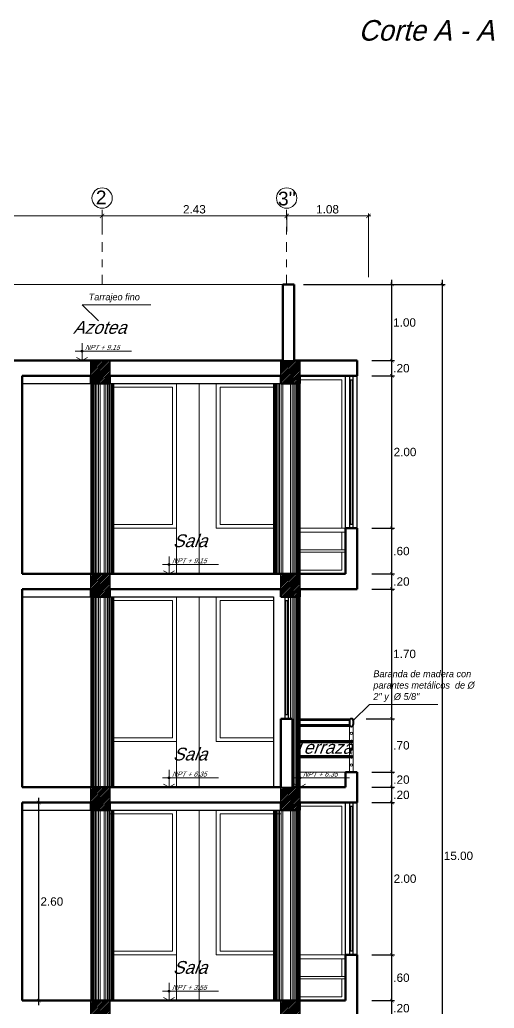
# Model space of a CAD drawing. Header units: millimetres. Extents: x 3779 to 7711, y 1445 to 3132.
# Drawn here: x 3951.19 to 3957.43, y 1457.04 to 1470.01 of the extents above; entities that cross this region are included whole.
import ezdxf

# ---------------------------------------------------------------- set-up
doc = ezdxf.new("R2010")
doc.units = ezdxf.units.MM
doc.header["$PDMODE"] = 3
doc.linetypes.add('DASHDOTX2', pattern=[50.8, 25.4, -12.7, 0, -12.7])
for name, color, linetype, lineweight in [('cotas', 7, 'Continuous', 5), ('EJES', 20, 'DASHDOTX2', 9), ('pluma 0.0', 33, 'Continuous', 0), ('pluma 0.5', 41, 'Continuous', 5), ('pluma 1', 1, 'Continuous', 9), ('pluma 1.5', 14, 'Continuous', 15), ('pluma 2.5', 30, 'Continuous', 25), ('pluma 3', 251, 'Continuous', 30), ('pluma 4', 34, 'Continuous', 40), ('pluma 8', 98, 'Continuous', 80), ('TEXTO', 7, 'Continuous', 9), ('TEXTURAS', 35, 'Continuous', 5)]:
    doc.layers.add(name, color=color, linetype=linetype, lineweight=lineweight)
doc.styles.add('nombreambiente', font='stylu.ttf', dxfattribs={"oblique": 20})
doc.styles.get("Standard").update_dxf_attribs({"font": 'arial.ttf'})
doc.styles.add('TIMES', font='arial.ttf', dxfattribs={"height": 0.11})
doc.dimstyles.new('INTERIOR', dxfattribs={"dimtxt": 0.11, "dimasz": 0.0465, "dimexe": 0.0345, "dimexo": 0.195, "dimgap": 0.0295, "dimtad": 2, "dimtih": 1, "dimtoh": 1, "dimzin": 4, "dimdsep": 46, "dimtxsty": 'Standard', "dimblk": 'ARCHTICK', "dimcen": 0, "dimdle": 0.06, "dimclrd": 256, "dimclre": 256, "dimclrt": 256, "dimadec": 0, "dimazin": 0, "dimtfac": 1, "dimtmove": 0, "dimatfit": 3, "dimldrblk": 'ARCHTICK', "dimfxl": 0.0345, "dimtolj": 1, "dimtzin": 0, "dimlwe": 25, "dimarcsym": 0})
doc.dimstyles.new('julio', dxfattribs={"dimtxt": 0.11, "dimasz": 0.057, "dimexe": 0.03, "dimexo": 0.097, "dimgap": 0.0295, "dimtad": 1, "dimzin": 4, "dimdsep": 46, "dimtxsty": 'TIMES', "dimblk": 'ARCHTICK', "dimcen": 0, "dimdle": 0.03, "dimclrd": 256, "dimclre": 256, "dimclrt": 256, "dimadec": 0, "dimazin": 0, "dimtfac": 1, "dimtix": 1, "dimtmove": 2, "dimatfit": 2, "dimldrblk": 'ARCHTICK', "dimfxl": 1, "dimtolj": 1, "dimtzin": 0, "dimlwd": 5, "dimlwe": 5, "dimarcsym": 0})

# ---------------------------------------------------------------- blocks, each defined once
blk = doc.blocks.new('ttryt')
at = {"layer": 'pluma 1'}
for p, q in [((1118.64, 393.514), (1118.64, 393.283)), ((1119.289, 393.407), (1118.552, 393.407)), ((1118.64, 393.283), (1118.568, 393.324)), ((1118.64, 393.283), (1118.712, 393.324))]:
    blk.add_line(p, q, dxfattribs=at)
at = {"layer": 'pluma 1', "linetype": 'Continuous'}
blk.add_circle((1118.64, 393.407), 0.015, dxfattribs=at)
blk = doc.blocks.new('_ArchTick')
at = {"color": 0, "linetype": 'ByBlock', "lineweight": 40, "const_width": 0.15}
blk.add_lwpolyline([(-0.5, -0.5), (0.5, 0.5)], dxfattribs=at)
blk = doc.blocks.new('*D648')
at = {"layer": 'cotas', "lineweight": 5, "transparency": 16777216}
for p, q in [((3954.702, 1467.236), (3954.702, 1467.469)), ((3955.777, 1466.636), (3955.777, 1467.469)), ((3955.807, 1467.439), (3954.672, 1467.439))]:
    blk.add_line(p, q, dxfattribs=at)
at = {"layer": 'Defpoints', "color": 0, "transparency": 16777216}
for p in [(3954.702, 1467.439), (3954.702, 1467.139), (3955.777, 1466.539)]:
    blk.add_point(p, dxfattribs=at)
at = {"layer": 'cotas', "lineweight": 5, "transparency": 16777216, "xscale": 0.057, "yscale": 0.057, "zscale": 0.057, "rotation": 180}
blk.add_blockref('_ArchTick', (3954.702, 1467.439), dxfattribs=at)
at = {"layer": 'cotas', "lineweight": 5, "transparency": 16777216, "xscale": 0.057, "yscale": 0.057, "zscale": 0.057}
blk.add_blockref('_ArchTick', (3955.777, 1467.439), dxfattribs=at)
at = {"layer": 'cotas', "transparency": 16777216, "insert": (3955.239, 1467.525), "char_height": 0.11, "attachment_point": 5, "style": 'TIMES'}
blk.add_mtext('\\A1;1.08', dxfattribs=at)
blk = doc.blocks.new('*D649')
at = {"layer": 'cotas', "lineweight": 5, "transparency": 16777216}
for p, q in [((3952.277, 1467.236), (3952.277, 1467.469)), ((3954.702, 1467.236), (3954.702, 1467.469)), ((3954.732, 1467.439), (3952.247, 1467.439))]:
    blk.add_line(p, q, dxfattribs=at)
at = {"layer": 'Defpoints', "color": 0, "transparency": 16777216}
for p in [(3952.277, 1467.439), (3952.277, 1467.139), (3954.702, 1467.139)]:
    blk.add_point(p, dxfattribs=at)
at = {"layer": 'cotas', "lineweight": 5, "transparency": 16777216, "xscale": 0.057, "yscale": 0.057, "zscale": 0.057, "rotation": 180}
blk.add_blockref('_ArchTick', (3952.277, 1467.439), dxfattribs=at)
at = {"layer": 'cotas', "lineweight": 5, "transparency": 16777216, "xscale": 0.057, "yscale": 0.057, "zscale": 0.057}
blk.add_blockref('_ArchTick', (3954.702, 1467.439), dxfattribs=at)
at = {"layer": 'cotas', "transparency": 16777216, "insert": (3953.489, 1467.525), "char_height": 0.11, "attachment_point": 5, "style": 'TIMES'}
blk.add_mtext('\\A1;2.43', dxfattribs=at)
blk = doc.blocks.new('*D650')
at = {"layer": 'cotas', "lineweight": 5, "transparency": 16777216}
for p, q in [((3948.777, 1467.236), (3948.777, 1467.469)), ((3952.277, 1467.236), (3952.277, 1467.469)), ((3952.307, 1467.439), (3948.747, 1467.439))]:
    blk.add_line(p, q, dxfattribs=at)
at = {"layer": 'Defpoints', "color": 0, "transparency": 16777216}
for p in [(3948.777, 1467.439), (3948.777, 1467.139), (3952.277, 1467.139)]:
    blk.add_point(p, dxfattribs=at)
at = {"layer": 'cotas', "lineweight": 5, "transparency": 16777216, "xscale": 0.057, "yscale": 0.057, "zscale": 0.057, "rotation": 180}
blk.add_blockref('_ArchTick', (3948.777, 1467.439), dxfattribs=at)
at = {"layer": 'cotas', "lineweight": 5, "transparency": 16777216, "xscale": 0.057, "yscale": 0.057, "zscale": 0.057}
blk.add_blockref('_ArchTick', (3952.277, 1467.439), dxfattribs=at)
at = {"layer": 'cotas', "transparency": 16777216, "insert": (3950.527, 1467.525), "char_height": 0.11, "attachment_point": 5, "style": 'TIMES'}
blk.add_mtext('\\A1;3.50', dxfattribs=at)
blk = doc.blocks.new('*D744')
at = {"layer": 'cotas', "lineweight": 25, "transparency": 16777216}
for p, q in [((3955.822, 1457.139), (3956.119, 1457.139)), ((3955.822, 1456.939), (3956.119, 1456.939))]:
    blk.add_line(p, q, dxfattribs=at)
at = {"layer": 'cotas', "lineweight": -2, "transparency": 16777216}
blk.add_line((3956.084, 1456.879), (3956.084, 1457.199), dxfattribs=at)
at = {"layer": 'Defpoints', "color": 0, "transparency": 16777216}
for p in [(3955.627, 1457.139), (3956.084, 1457.139), (3955.627, 1456.939)]:
    blk.add_point(p, dxfattribs=at)
at = {"layer": 'cotas', "lineweight": -2, "transparency": 16777216, "xscale": 0.04649999999999999, "yscale": 0.04649999999999999, "zscale": 0.04649999999999999}
for p, rotation in [((3956.084, 1457.139), 90), ((3956.084, 1456.939), 270)]:
    blk.add_blockref('_ArchTick', p, dxfattribs=dict(at, rotation=rotation))
at = {"layer": 'cotas', "transparency": 16777216, "insert": (3956.21, 1457.039), "char_height": 0.11, "attachment_point": 5}
blk.add_mtext('\\A1;.20', dxfattribs=at)
blk = doc.blocks.new('*D745')
at = {"layer": 'cotas', "lineweight": 25, "transparency": 16777216}
for p, q in [((3955.822, 1457.739), (3956.119, 1457.739)), ((3955.822, 1457.139), (3956.119, 1457.139))]:
    blk.add_line(p, q, dxfattribs=at)
at = {"layer": 'cotas', "lineweight": -2, "transparency": 16777216}
blk.add_line((3956.084, 1457.079), (3956.084, 1457.799), dxfattribs=at)
at = {"layer": 'Defpoints', "color": 0, "transparency": 16777216}
for p in [(3955.627, 1457.739), (3956.084, 1457.739), (3955.627, 1457.139)]:
    blk.add_point(p, dxfattribs=at)
at = {"layer": 'cotas', "lineweight": -2, "transparency": 16777216, "xscale": 0.04649999999999999, "yscale": 0.04649999999999999, "zscale": 0.04649999999999999}
for p, rotation in [((3956.084, 1457.739), 90), ((3956.084, 1457.139), 270)]:
    blk.add_blockref('_ArchTick', p, dxfattribs=dict(at, rotation=rotation))
at = {"layer": 'cotas', "transparency": 16777216, "insert": (3956.21, 1457.439), "char_height": 0.11, "attachment_point": 5}
blk.add_mtext('\\A1;.60', dxfattribs=at)
blk = doc.blocks.new('*D746')
at = {"layer": 'cotas', "lineweight": 25, "transparency": 16777216}
for p, q in [((3955.822, 1459.739), (3956.119, 1459.739)), ((3955.822, 1457.739), (3956.119, 1457.739))]:
    blk.add_line(p, q, dxfattribs=at)
at = {"layer": 'cotas', "lineweight": -2, "transparency": 16777216}
blk.add_line((3956.084, 1457.679), (3956.084, 1459.799), dxfattribs=at)
at = {"layer": 'Defpoints', "color": 0, "transparency": 16777216}
for p in [(3955.627, 1459.739), (3956.084, 1459.739), (3955.627, 1457.739)]:
    blk.add_point(p, dxfattribs=at)
at = {"layer": 'cotas', "lineweight": -2, "transparency": 16777216, "xscale": 0.04649999999999999, "yscale": 0.04649999999999999, "zscale": 0.04649999999999999}
for p, rotation in [((3956.084, 1459.739), 90), ((3956.084, 1457.739), 270)]:
    blk.add_blockref('_ArchTick', p, dxfattribs=dict(at, rotation=rotation))
at = {"layer": 'cotas', "transparency": 16777216, "insert": (3956.257, 1458.739), "char_height": 0.11, "attachment_point": 5}
blk.add_mtext('\\A1;2.00', dxfattribs=at)
blk = doc.blocks.new('*D747')
at = {"layer": 'cotas', "lineweight": -2, "transparency": 16777216}
blk.add_line((3956.084, 1459.679), (3956.084, 1459.999), dxfattribs=at)
at = {"layer": 'cotas', "lineweight": 25, "transparency": 16777216}
for p, q in [((3955.822, 1459.939), (3956.119, 1459.939)), ((3955.822, 1459.739), (3956.119, 1459.739))]:
    blk.add_line(p, q, dxfattribs=at)
at = {"layer": 'Defpoints', "color": 0, "transparency": 16777216}
for p in [(3955.627, 1459.939), (3956.084, 1459.939), (3955.627, 1459.739)]:
    blk.add_point(p, dxfattribs=at)
at = {"layer": 'cotas', "lineweight": -2, "transparency": 16777216, "xscale": 0.04649999999999999, "yscale": 0.04649999999999999, "zscale": 0.04649999999999999}
for p, rotation in [((3956.084, 1459.939), 90), ((3956.084, 1459.739), 270)]:
    blk.add_blockref('_ArchTick', p, dxfattribs=dict(at, rotation=rotation))
at = {"layer": 'cotas', "transparency": 16777216, "insert": (3956.21, 1459.839), "char_height": 0.11, "attachment_point": 5}
blk.add_mtext('\\A1;.20', dxfattribs=at)
blk = doc.blocks.new('*D748')
at = {"layer": 'cotas', "lineweight": 25, "transparency": 16777216}
for p, q in [((3955.822, 1460.139), (3956.119, 1460.139)), ((3955.822, 1459.939), (3956.119, 1459.939))]:
    blk.add_line(p, q, dxfattribs=at)
at = {"layer": 'cotas', "lineweight": -2, "transparency": 16777216}
blk.add_line((3956.084, 1459.879), (3956.084, 1460.199), dxfattribs=at)
at = {"layer": 'Defpoints', "color": 0, "transparency": 16777216}
for p in [(3955.627, 1460.139), (3956.084, 1460.139), (3955.627, 1459.939)]:
    blk.add_point(p, dxfattribs=at)
at = {"layer": 'cotas', "lineweight": -2, "transparency": 16777216, "xscale": 0.04649999999999999, "yscale": 0.04649999999999999, "zscale": 0.04649999999999999}
for p, rotation in [((3956.084, 1460.139), 90), ((3956.084, 1459.939), 270)]:
    blk.add_blockref('_ArchTick', p, dxfattribs=dict(at, rotation=rotation))
at = {"layer": 'cotas', "transparency": 16777216, "insert": (3956.21, 1460.039), "char_height": 0.11, "attachment_point": 5}
blk.add_mtext('\\A1;.20', dxfattribs=at)
blk = doc.blocks.new('*D749')
at = {"layer": 'cotas', "lineweight": -2, "transparency": 16777216}
blk.add_line((3956.084, 1460.079), (3956.084, 1460.899), dxfattribs=at)
at = {"layer": 'cotas', "lineweight": 25, "transparency": 16777216}
for p, q in [((3955.747, 1460.839), (3956.119, 1460.839)), ((3955.822, 1460.139), (3956.119, 1460.139))]:
    blk.add_line(p, q, dxfattribs=at)
at = {"layer": 'Defpoints', "color": 0, "transparency": 16777216}
for p in [(3955.552, 1460.839), (3956.084, 1460.839), (3955.627, 1460.139)]:
    blk.add_point(p, dxfattribs=at)
at = {"layer": 'cotas', "lineweight": -2, "transparency": 16777216, "xscale": 0.04649999999999999, "yscale": 0.04649999999999999, "zscale": 0.04649999999999999}
for p, rotation in [((3956.084, 1460.839), 90), ((3956.084, 1460.139), 270)]:
    blk.add_blockref('_ArchTick', p, dxfattribs=dict(at, rotation=rotation))
at = {"layer": 'cotas', "transparency": 16777216, "insert": (3956.21, 1460.489), "char_height": 0.11, "attachment_point": 5}
blk.add_mtext('\\A1;.70', dxfattribs=at)
blk = doc.blocks.new('*D750')
at = {"layer": 'cotas', "lineweight": 25, "transparency": 16777216}
for p, q in [((3955.822, 1462.539), (3956.119, 1462.539)), ((3955.747, 1460.839), (3956.119, 1460.839))]:
    blk.add_line(p, q, dxfattribs=at)
at = {"layer": 'cotas', "lineweight": -2, "transparency": 16777216}
blk.add_line((3956.084, 1460.779), (3956.084, 1462.599), dxfattribs=at)
at = {"layer": 'Defpoints', "color": 0, "transparency": 16777216}
for p in [(3955.627, 1462.539), (3956.084, 1462.539), (3955.552, 1460.839)]:
    blk.add_point(p, dxfattribs=at)
at = {"layer": 'cotas', "lineweight": -2, "transparency": 16777216, "xscale": 0.04649999999999999, "yscale": 0.04649999999999999, "zscale": 0.04649999999999999}
for p, rotation in [((3956.084, 1462.539), 90), ((3956.084, 1460.839), 270)]:
    blk.add_blockref('_ArchTick', p, dxfattribs=dict(at, rotation=rotation))
at = {"layer": 'cotas', "transparency": 16777216, "insert": (3956.251, 1461.689), "char_height": 0.11, "attachment_point": 5}
blk.add_mtext('\\A1;1.70', dxfattribs=at)
blk = doc.blocks.new('*D751')
at = {"layer": 'cotas', "lineweight": -2, "transparency": 16777216}
blk.add_line((3956.084, 1462.479), (3956.084, 1462.799), dxfattribs=at)
at = {"layer": 'cotas', "lineweight": 25, "transparency": 16777216}
for p, q in [((3955.822, 1462.739), (3956.119, 1462.739)), ((3955.822, 1462.539), (3956.119, 1462.539))]:
    blk.add_line(p, q, dxfattribs=at)
at = {"layer": 'Defpoints', "color": 0, "transparency": 16777216}
for p in [(3955.627, 1462.739), (3956.084, 1462.739), (3955.627, 1462.539)]:
    blk.add_point(p, dxfattribs=at)
at = {"layer": 'cotas', "lineweight": -2, "transparency": 16777216, "xscale": 0.04649999999999999, "yscale": 0.04649999999999999, "zscale": 0.04649999999999999}
for p, rotation in [((3956.084, 1462.739), 90), ((3956.084, 1462.539), 270)]:
    blk.add_blockref('_ArchTick', p, dxfattribs=dict(at, rotation=rotation))
at = {"layer": 'cotas', "transparency": 16777216, "insert": (3956.21, 1462.639), "char_height": 0.11, "attachment_point": 5}
blk.add_mtext('\\A1;.20', dxfattribs=at)
blk = doc.blocks.new('*D752')
at = {"layer": 'cotas', "lineweight": 25, "transparency": 16777216}
for p, q in [((3955.822, 1463.339), (3956.119, 1463.339)), ((3955.822, 1462.739), (3956.119, 1462.739))]:
    blk.add_line(p, q, dxfattribs=at)
at = {"layer": 'cotas', "lineweight": -2, "transparency": 16777216}
blk.add_line((3956.084, 1462.679), (3956.084, 1463.399), dxfattribs=at)
at = {"layer": 'Defpoints', "color": 0, "transparency": 16777216}
for p in [(3955.627, 1463.339), (3956.084, 1463.339), (3955.627, 1462.739)]:
    blk.add_point(p, dxfattribs=at)
at = {"layer": 'cotas', "lineweight": -2, "transparency": 16777216, "xscale": 0.04649999999999999, "yscale": 0.04649999999999999, "zscale": 0.04649999999999999}
for p, rotation in [((3956.084, 1463.339), 90), ((3956.084, 1462.739), 270)]:
    blk.add_blockref('_ArchTick', p, dxfattribs=dict(at, rotation=rotation))
at = {"layer": 'cotas', "transparency": 16777216, "insert": (3956.21, 1463.039), "char_height": 0.11, "attachment_point": 5}
blk.add_mtext('\\A1;.60', dxfattribs=at)
blk = doc.blocks.new('*D753')
at = {"layer": 'cotas', "lineweight": -2, "transparency": 16777216}
blk.add_line((3956.084, 1463.279), (3956.084, 1465.399), dxfattribs=at)
at = {"layer": 'cotas', "lineweight": 25, "transparency": 16777216}
for p, q in [((3955.822, 1465.339), (3956.119, 1465.339)), ((3955.822, 1463.339), (3956.119, 1463.339))]:
    blk.add_line(p, q, dxfattribs=at)
at = {"layer": 'Defpoints', "color": 0, "transparency": 16777216}
for p in [(3955.627, 1465.339), (3956.084, 1465.339), (3955.627, 1463.339)]:
    blk.add_point(p, dxfattribs=at)
at = {"layer": 'cotas', "lineweight": -2, "transparency": 16777216, "xscale": 0.04649999999999999, "yscale": 0.04649999999999999, "zscale": 0.04649999999999999}
for p, rotation in [((3956.084, 1465.339), 90), ((3956.084, 1463.339), 270)]:
    blk.add_blockref('_ArchTick', p, dxfattribs=dict(at, rotation=rotation))
at = {"layer": 'cotas', "transparency": 16777216, "insert": (3956.257, 1464.339), "char_height": 0.11, "attachment_point": 5}
blk.add_mtext('\\A1;2.00', dxfattribs=at)
blk = doc.blocks.new('*D754')
at = {"layer": 'cotas', "lineweight": 25, "transparency": 16777216}
for p, q in [((3955.822, 1465.539), (3956.119, 1465.539)), ((3955.822, 1465.339), (3956.119, 1465.339))]:
    blk.add_line(p, q, dxfattribs=at)
at = {"layer": 'cotas', "lineweight": -2, "transparency": 16777216}
blk.add_line((3956.084, 1465.279), (3956.084, 1465.599), dxfattribs=at)
at = {"layer": 'Defpoints', "color": 0, "transparency": 16777216}
for p in [(3955.627, 1465.539), (3956.084, 1465.539), (3955.627, 1465.339)]:
    blk.add_point(p, dxfattribs=at)
at = {"layer": 'cotas', "lineweight": -2, "transparency": 16777216, "xscale": 0.04649999999999999, "yscale": 0.04649999999999999, "zscale": 0.04649999999999999}
for p, rotation in [((3956.084, 1465.539), 90), ((3956.084, 1465.339), 270)]:
    blk.add_blockref('_ArchTick', p, dxfattribs=dict(at, rotation=rotation))
at = {"layer": 'cotas', "transparency": 16777216, "insert": (3956.21, 1465.439), "char_height": 0.11, "attachment_point": 5}
blk.add_mtext('\\A1;.20', dxfattribs=at)
blk = doc.blocks.new('*D755')
at = {"layer": 'cotas', "lineweight": -2, "transparency": 16777216}
blk.add_line((3956.084, 1465.479), (3956.084, 1466.599), dxfattribs=at)
at = {"layer": 'cotas', "lineweight": 25, "transparency": 16777216}
for p, q in [((3954.997, 1466.539), (3956.119, 1466.539)), ((3955.822, 1465.539), (3956.119, 1465.539))]:
    blk.add_line(p, q, dxfattribs=at)
at = {"layer": 'Defpoints', "color": 0, "transparency": 16777216}
for p in [(3954.802, 1466.539), (3956.084, 1466.539), (3955.627, 1465.539)]:
    blk.add_point(p, dxfattribs=at)
at = {"layer": 'cotas', "lineweight": -2, "transparency": 16777216, "xscale": 0.04649999999999999, "yscale": 0.04649999999999999, "zscale": 0.04649999999999999}
for p, rotation in [((3956.084, 1466.539), 90), ((3956.084, 1465.539), 270)]:
    blk.add_blockref('_ArchTick', p, dxfattribs=dict(at, rotation=rotation))
at = {"layer": 'cotas', "transparency": 16777216, "insert": (3956.251, 1466.039), "char_height": 0.11, "attachment_point": 5}
blk.add_mtext('\\A1;1.00', dxfattribs=at)
blk = doc.blocks.new('*D756')
at = {"layer": 'cotas', "lineweight": 25, "transparency": 16777216}
for p, q in [((3951.422, 1459.739), (3951.477, 1459.739)), ((3951.422, 1457.139), (3951.477, 1457.139))]:
    blk.add_line(p, q, dxfattribs=at)
at = {"layer": 'cotas', "lineweight": -2, "transparency": 16777216}
blk.add_line((3951.443, 1457.079), (3951.443, 1459.799), dxfattribs=at)
at = {"layer": 'Defpoints', "color": 0, "transparency": 16777216}
for p in [(3951.227, 1459.739), (3951.443, 1459.739), (3951.227, 1457.139)]:
    blk.add_point(p, dxfattribs=at)
at = {"layer": 'cotas', "lineweight": -2, "transparency": 16777216, "xscale": 0.04649999999999999, "yscale": 0.04649999999999999, "zscale": 0.04649999999999999}
for p, rotation in [((3951.443, 1459.739), 90), ((3951.443, 1457.139), 270)]:
    blk.add_blockref('_ArchTick', p, dxfattribs=dict(at, rotation=rotation))
at = {"layer": 'cotas', "transparency": 16777216, "insert": (3951.616, 1458.439), "char_height": 0.11, "attachment_point": 5}
blk.add_mtext('\\A1;2.60', dxfattribs=at)
blk = doc.blocks.new('*D757')
at = {"layer": 'cotas', "lineweight": -2, "transparency": 16777216}
blk.add_line((3956.749, 1451.479), (3956.749, 1466.599), dxfattribs=at)
at = {"layer": 'cotas', "lineweight": 25, "transparency": 16777216}
for p, q in [((3954.922, 1466.539), (3956.784, 1466.539)), ((3954.922, 1451.539), (3956.784, 1451.539))]:
    blk.add_line(p, q, dxfattribs=at)
at = {"layer": 'Defpoints', "color": 0, "transparency": 16777216}
for p in [(3954.727, 1466.539), (3956.749, 1466.539), (3954.727, 1451.539)]:
    blk.add_point(p, dxfattribs=at)
at = {"layer": 'cotas', "lineweight": -2, "transparency": 16777216, "xscale": 0.04649999999999999, "yscale": 0.04649999999999999, "zscale": 0.04649999999999999}
for p, rotation in [((3956.749, 1466.539), 90), ((3956.749, 1451.539), 270)]:
    blk.add_blockref('_ArchTick', p, dxfattribs=dict(at, rotation=rotation))
at = {"layer": 'cotas', "transparency": 16777216, "insert": (3956.959, 1459.039), "char_height": 0.11, "attachment_point": 5}
blk.add_mtext('\\A1;15.00', dxfattribs=at)

msp = doc.modelspace()

# ---------------------------------------------------------------- hatches: boundary and pattern name
at = {"layer": 'TEXTURAS'}
h = msp.add_hatch(dxfattribs=at)
h.set_pattern_fill('LINE', color=256, scale=0.005, angle=45)
h.set_pattern_definition([(45, (-205.515792, 117.239406), (-0.01122532015, 0.01122532015), [])])
h.paths.add_polyline_path([(3952.3767, 1465.5391), (3952.2767, 1465.5391), (3952.1267, 1465.5391), (3952.1267, 1465.2391), (3952.3767, 1465.2391), (3952.3767, 1465.3391)])
h = msp.add_hatch(dxfattribs=at)
h.set_pattern_fill('LINE', color=256, scale=0.005, angle=45)
h.set_pattern_definition([(45, (-203.015792, 117.239406), (-0.01122532015, 0.01122532015), [])])
h.paths.add_polyline_path([(3954.8767, 1465.5391), (3954.7767, 1465.5391), (3954.6267, 1465.5391), (3954.6267, 1465.2391), (3954.8767, 1465.2391), (3954.8767, 1465.3391)])
h = msp.add_hatch(dxfattribs=at)
h.set_pattern_fill('LINE', color=256, scale=0.005, angle=45)
h.set_pattern_definition([(45, (-205.515792, 114.439406), (-0.01122532015, 0.01122532015), [])])
h.paths.add_polyline_path([(3952.3767, 1462.7391), (3952.2767, 1462.7391), (3952.1267, 1462.7391), (3952.1267, 1462.4391), (3952.3767, 1462.4391), (3952.3767, 1462.5391)])
h = msp.add_hatch(dxfattribs=at)
h.set_pattern_fill('LINE', color=256, scale=0.005, angle=45)
h.set_pattern_definition([(45, (-203.015792, 114.439406), (-0.01122532015, 0.01122532015), [])])
h.paths.add_polyline_path([(3954.8767, 1462.7391), (3954.7767, 1462.7391), (3954.6267, 1462.7391), (3954.6267, 1462.4391), (3954.8767, 1462.4391), (3954.8767, 1462.5391)])
h = msp.add_hatch(dxfattribs=at)
h.set_pattern_fill('LINE', color=256, scale=0.005, angle=45)
h.set_pattern_definition([(45, (-205.515792, 111.639406), (-0.01122532015, 0.01122532015), [])])
h.paths.add_polyline_path([(3952.3767, 1459.9391), (3952.2767, 1459.9391), (3952.1267, 1459.9391), (3952.1267, 1459.6391), (3952.3767, 1459.6391), (3952.3767, 1459.7391)])
h = msp.add_hatch(dxfattribs=at)
h.set_pattern_fill('LINE', color=256, scale=0.005, angle=45)
h.set_pattern_definition([(45, (-203.015792, 111.639406), (-0.01122532015, 0.01122532015), [])])
h.paths.add_polyline_path([(3954.8767, 1459.9391), (3954.7767, 1459.9391), (3954.6267, 1459.9391), (3954.6267, 1459.6391), (3954.8767, 1459.6391), (3954.8767, 1459.7391)])
h = msp.add_hatch(dxfattribs=at)
h.set_pattern_fill('LINE', color=256, scale=0.005, angle=45)
h.set_pattern_definition([(45, (-205.515792, 108.839406), (-0.01122532015, 0.01122532015), [])])
h.paths.add_polyline_path([(3952.3767, 1457.1391), (3952.2767, 1457.1391), (3952.1267, 1457.1391), (3952.1267, 1456.8391), (3952.3767, 1456.8391), (3952.3767, 1456.9391)])
h = msp.add_hatch(dxfattribs=at)
h.set_pattern_fill('LINE', color=256, scale=0.005, angle=45)
h.set_pattern_definition([(45, (-203.015792, 108.839406), (-0.01122532015, 0.01122532015), [])])
h.paths.add_polyline_path([(3954.8767, 1457.1391), (3954.7767, 1457.1391), (3954.6267, 1457.1391), (3954.6267, 1456.8391), (3954.8767, 1456.8391), (3954.8767, 1456.9391)])

# ---------------------------------------------------------------- linework, layer by layer
at = {"layer": 'EJES', "ltscale": 0.005}
for p, q in [((3952.2767, 1466.5391), (3952.2767, 1467.5391)), ((3954.7017, 1466.5391), (3954.7017, 1467.5391))]:
    msp.add_line(p, q, dxfattribs=at)
at = {"layer": 'pluma 0.0'}
for p, q in [((3950.1767, 1466.5391), (3954.6517, 1466.5391)), ((3952.38, 1465.3391), (3952.38, 1462.7391)), ((3955.5267, 1465.2891), (3955.5267, 1463.3891)), ((3955.5767, 1463.3891), (3955.5767, 1465.2891)), ((3952.1364, 1465.2391), (3952.1364, 1462.7391)), ((3952.1476, 1465.2391), (3952.1476, 1462.7391)), ((3952.1595, 1465.2391), (3952.1595, 1462.7391)), ((3952.1735, 1465.2391), (3952.1735, 1462.7391)), ((3952.1894, 1465.2391), (3952.1894, 1462.7391)), ((3952.2067, 1465.2391), (3952.2067, 1462.7391)), ((3952.2276, 1465.2391), (3952.2276, 1462.7391)), ((3952.2517, 1465.2391), (3952.2517, 1462.7391)), ((3952.3017, 1465.2391), (3952.3017, 1462.7391)), ((3952.3258, 1465.2391), (3952.3258, 1462.7391)), ((3952.3467, 1465.2391), (3952.3467, 1462.7391)), ((3952.3641, 1465.2391), (3952.3641, 1462.7391)), ((3952.3939, 1465.2391), (3952.3939, 1462.7391)), ((3952.4058, 1465.2391), (3952.4058, 1462.7391)), ((3952.4171, 1465.2391), (3952.4171, 1462.7391)), ((3952.4267, 1465.1891), (3953.2025, 1465.1891)), ((3953.2025, 1465.1891), (3953.2025, 1463.3891)), ((3953.2525, 1465.2391), (3953.2525, 1462.7391)), ((3953.5525, 1465.2391), (3953.5525, 1462.7391)), ((3953.776, 1465.2391), (3953.776, 1463.3391)), ((3953.826, 1465.1891), (3953.826, 1463.3891)), ((3953.826, 1465.1891), (3954.5267, 1465.1891)), ((3954.5364, 1465.2391), (3954.5364, 1462.7391)), ((3954.5476, 1465.2391), (3954.5476, 1462.7391)), ((3954.5595, 1465.2391), (3954.5595, 1462.7391)), ((3954.5735, 1465.2391), (3954.5735, 1462.7391)), ((3954.5894, 1465.2391), (3954.5894, 1462.7391)), ((3954.6067, 1465.2391), (3954.6067, 1462.7391)), ((3954.6276, 1465.2391), (3954.6276, 1462.7391)), ((3954.6517, 1465.2391), (3954.6517, 1462.7391)), ((3954.6517, 1465.2391), (3954.6517, 1462.7391)), ((3954.7517, 1465.2391), (3954.7517, 1462.7391)), ((3954.7758, 1465.2391), (3954.7758, 1462.7391)), ((3954.7967, 1465.2391), (3954.7967, 1462.7391)), ((3954.8141, 1465.2391), (3954.8141, 1462.7391)), ((3954.83, 1465.2391), (3954.83, 1462.7391)), ((3954.8439, 1465.2391), (3954.8439, 1462.7391)), ((3954.8558, 1465.2391), (3954.8558, 1462.7391)), ((3954.8671, 1465.2391), (3954.8671, 1462.7391)), ((3953.2025, 1463.3891), (3952.4267, 1463.3891)), ((3953.2525, 1463.3391), (3952.4267, 1463.3391)), ((3954.5267, 1463.3391), (3953.776, 1463.3391)), ((3954.5267, 1463.3891), (3953.826, 1463.3891)), ((3952.38, 1462.5391), (3952.38, 1459.9391)), ((3952.1364, 1462.4391), (3952.1364, 1459.9391)), ((3952.1476, 1462.4391), (3952.1476, 1459.9391)), ((3952.1595, 1462.4391), (3952.1595, 1459.9391)), ((3952.1735, 1462.4391), (3952.1735, 1459.9391)), ((3952.1894, 1462.4391), (3952.1894, 1459.9391)), ((3952.2067, 1462.4391), (3952.2067, 1459.9391)), ((3952.2276, 1462.4391), (3952.2276, 1459.9391)), ((3952.2517, 1462.4391), (3952.2517, 1459.9391)), ((3952.3017, 1462.4391), (3952.3017, 1459.9391)), ((3952.3258, 1462.4391), (3952.3258, 1459.9391)), ((3952.3467, 1462.4391), (3952.3467, 1459.9391)), ((3952.3641, 1462.4391), (3952.3641, 1459.9391)), ((3952.3939, 1462.4391), (3952.3939, 1459.9391)), ((3952.4058, 1462.4391), (3952.4058, 1459.9391)), ((3952.4171, 1462.4391), (3952.4171, 1459.9391)), ((3953.2525, 1462.4391), (3953.2525, 1459.9391)), ((3953.5525, 1462.4391), (3953.5525, 1459.9391)), ((3953.776, 1462.4391), (3953.776, 1460.5391)), ((3954.7517, 1462.4391), (3954.7517, 1460.8391)), ((3954.7758, 1462.4391), (3954.7758, 1460.8391)), ((3954.7967, 1462.4391), (3954.7967, 1459.9391)), ((3954.8141, 1462.4391), (3954.8141, 1459.9391)), ((3954.83, 1462.4391), (3954.83, 1459.9391)), ((3954.8439, 1462.4391), (3954.8439, 1459.9391)), ((3954.8558, 1462.4391), (3954.8558, 1459.9391)), ((3954.8671, 1462.4391), (3954.8671, 1459.9391)), ((3952.4267, 1462.3891), (3953.2025, 1462.3891)), ((3953.2025, 1462.3891), (3953.2025, 1460.5891)), ((3953.826, 1462.3891), (3954.5267, 1462.3891)), ((3953.826, 1462.3891), (3953.826, 1460.5891)), ((3954.6767, 1462.3891), (3954.6767, 1460.8891)), ((3954.7267, 1460.8891), (3954.7267, 1462.3891)), ((3955.5411, 1460.8368), (3954.8767, 1460.8368)), ((3955.5359, 1460.8335), (3954.8767, 1460.8335)), ((3955.5316, 1460.829), (3954.8767, 1460.829)), ((3955.5283, 1460.8229), (3954.8767, 1460.8229)), ((3955.5267, 1460.8141), (3954.8767, 1460.8141)), ((3955.5267, 1460.7641), (3954.8767, 1460.7641)), ((3955.5267, 1460.7554), (3954.8767, 1460.7554)), ((3955.5267, 1460.7493), (3954.8767, 1460.7493)), ((3955.5267, 1460.7448), (3954.8767, 1460.7448)), ((3955.5267, 1460.7415), (3954.8767, 1460.7415)), ((3953.2025, 1460.5891), (3952.4267, 1460.5891)), ((3953.2525, 1460.5391), (3952.4267, 1460.5391)), ((3954.5267, 1460.5391), (3953.776, 1460.5391)), ((3954.5267, 1460.5891), (3953.826, 1460.5891)), ((3955.5267, 1460.5507), (3954.8767, 1460.5507)), ((3955.5267, 1460.5472), (3954.8767, 1460.5472)), ((3955.5267, 1460.5431), (3954.8767, 1460.5431)), ((3955.5267, 1460.5381), (3954.8767, 1460.5381)), ((3955.5267, 1460.5331), (3954.8767, 1460.5331)), ((3955.5267, 1460.5289), (3954.8767, 1460.5289)), ((3955.5267, 1460.5255), (3954.8767, 1460.5255)), ((3955.5267, 1460.3517), (3954.8767, 1460.3517)), ((3955.5267, 1460.3483), (3954.8767, 1460.3483)), ((3955.5267, 1460.3442), (3954.8767, 1460.3442)), ((3955.5267, 1460.3391), (3954.8767, 1460.3391)), ((3955.5267, 1460.3341), (3954.8767, 1460.3341)), ((3955.5267, 1460.33), (3954.8767, 1460.33)), ((3955.5267, 1460.3266), (3954.8767, 1460.3266)), ((3952.38, 1459.7391), (3952.38, 1457.1391)), ((3955.5267, 1459.6891), (3955.5267, 1457.7891)), ((3955.5767, 1457.7891), (3955.5767, 1459.6891)), ((3952.1364, 1459.6391), (3952.1364, 1457.1391)), ((3952.1476, 1459.6391), (3952.1476, 1457.1391)), ((3952.1595, 1459.6391), (3952.1595, 1457.1391)), ((3952.1735, 1459.6391), (3952.1735, 1457.1391)), ((3952.1894, 1459.6391), (3952.1894, 1457.1391)), ((3952.2067, 1459.6391), (3952.2067, 1457.1391)), ((3952.2276, 1459.6391), (3952.2276, 1457.1391)), ((3952.2517, 1459.6391), (3952.2517, 1457.1391)), ((3952.3017, 1459.6391), (3952.3017, 1457.1391)), ((3952.3258, 1459.6391), (3952.3258, 1457.1391)), ((3952.3467, 1459.6391), (3952.3467, 1457.1391)), ((3952.3641, 1459.6391), (3952.3641, 1457.1391)), ((3952.3767, 1459.5891), (3953.2025, 1459.5891)), ((3952.3939, 1459.6391), (3952.3939, 1457.1391)), ((3952.4058, 1459.6391), (3952.4058, 1457.1391)), ((3952.4171, 1459.6391), (3952.4171, 1457.1391)), ((3953.2025, 1459.5891), (3953.2025, 1457.7891)), ((3953.2525, 1459.6391), (3953.2525, 1457.1391)), ((3953.5525, 1459.6391), (3953.5525, 1457.1391)), ((3953.776, 1459.6391), (3953.776, 1457.7391)), ((3953.826, 1459.5891), (3954.6276, 1459.5891)), ((3953.826, 1459.5891), (3953.826, 1457.7891)), ((3954.5364, 1459.6391), (3954.5364, 1457.1391)), ((3954.5476, 1459.6391), (3954.5476, 1457.1391)), ((3954.5595, 1459.6391), (3954.5595, 1457.1391)), ((3954.5735, 1459.6391), (3954.5735, 1457.1391)), ((3954.5894, 1459.6391), (3954.5894, 1457.1391)), ((3954.6067, 1459.6391), (3954.6067, 1457.1391)), ((3954.6276, 1459.6391), (3954.6276, 1457.1391)), ((3954.6517, 1459.6391), (3954.6517, 1457.1391)), ((3954.6517, 1459.6391), (3954.6517, 1457.1391)), ((3954.7517, 1459.6391), (3954.7517, 1457.1391)), ((3954.7758, 1459.6391), (3954.7758, 1457.1391)), ((3954.7967, 1459.6391), (3954.7967, 1457.1391)), ((3954.8141, 1459.6391), (3954.8141, 1457.1391)), ((3954.83, 1459.6391), (3954.83, 1457.1391)), ((3954.8439, 1459.6391), (3954.8439, 1457.1391)), ((3954.8558, 1459.6391), (3954.8558, 1457.1391)), ((3954.8671, 1459.6391), (3954.8671, 1457.1391)), ((3953.2025, 1457.7891), (3952.4267, 1457.7891)), ((3953.2525, 1457.7391), (3952.4267, 1457.7391)), ((3954.5267, 1457.7391), (3953.776, 1457.7391)), ((3954.5267, 1457.7891), (3953.826, 1457.7891))]:
    msp.add_line(p, q, dxfattribs=at)
at = {"layer": 'pluma 0.5'}
for p, q in [((3955.4267, 1465.2891), (3954.8767, 1465.2891)), ((3955.4267, 1465.2891), (3955.4267, 1463.3391)), ((3955.4267, 1463.2891), (3955.4267, 1463.0541)), ((3955.4267, 1463.0241), (3955.4267, 1462.7891)), ((3955.4267, 1462.7891), (3954.8767, 1462.7891)), ((3955.4267, 1459.6891), (3954.8767, 1459.6891)), ((3955.4267, 1459.6891), (3955.4267, 1457.7391)), ((3955.4267, 1457.6891), (3955.4267, 1457.4541)), ((3955.4267, 1457.4241), (3955.4267, 1457.1891)), ((3955.4267, 1457.1891), (3954.8767, 1457.1891))]:
    msp.add_line(p, q, dxfattribs=at)
at = {"layer": 'pluma 1'}
for p, q in [((3955.5417, 1463.3891), (3955.5417, 1465.2891)), ((3955.5617, 1463.3891), (3955.5617, 1465.2891)), ((3955.4767, 1463.3391), (3954.8767, 1463.3391)), ((3955.4767, 1463.2891), (3954.8767, 1463.2891)), ((3955.4767, 1463.0541), (3954.8767, 1463.0541)), ((3955.4767, 1463.0241), (3954.8767, 1463.0241)), ((3954.6917, 1460.8891), (3954.6917, 1462.3891)), ((3954.7117, 1460.8891), (3954.7117, 1462.3891)), ((3955.5517, 1460.8391), (3954.8767, 1460.8391)), ((3955.5267, 1460.7391), (3954.8767, 1460.7391)), ((3955.5267, 1460.7641), (3955.5267, 1460.1391)), ((3955.5767, 1460.7641), (3955.5767, 1460.1391)), ((3955.5267, 1460.5531), (3954.8767, 1460.5531)), ((3955.5267, 1460.5231), (3954.8767, 1460.5231)), ((3955.5267, 1460.3541), (3954.8767, 1460.3541)), ((3955.5267, 1460.3241), (3954.8767, 1460.3241)), ((3955.5417, 1457.7891), (3955.5417, 1459.6891)), ((3955.5617, 1457.7891), (3955.5617, 1459.6891)), ((3955.4767, 1457.7391), (3954.8767, 1457.7391)), ((3955.4767, 1457.6891), (3954.8767, 1457.6891)), ((3955.4767, 1457.4541), (3954.8767, 1457.4541)), ((3955.4767, 1457.4241), (3954.8767, 1457.4241))]:
    msp.add_line(p, q, dxfattribs=at)
for centre, radius in [((3952.2767, 1467.673), 0.1339), ((3954.7017, 1467.673), 0.1339), ((3955.5517, 1460.6461), 0.015), ((3955.5517, 1460.4386), 0.015), ((3955.5517, 1460.2314), 0.015)]:
    msp.add_circle(centre, radius, dxfattribs=at)
at = {"layer": 'pluma 1.5'}
msp.add_line((3955.4767, 1460.1391), (3954.8767, 1460.1391), dxfattribs=at)
at = {"layer": 'pluma 2.5'}
for points in [[(3952.3767, 1465.2391), (3952.1267, 1465.2391), (3952.1267, 1465.5391), (3952.3767, 1465.5391)], [(3954.8767, 1465.2391), (3954.6267, 1465.2391), (3954.6267, 1465.5391), (3954.8767, 1465.5391)], [(3955.5267, 1465.2891), (3955.5767, 1465.2891), (3955.5767, 1465.3391), (3955.5267, 1465.3391)], [(3955.5267, 1463.3391), (3955.5767, 1463.3391), (3955.5767, 1463.3891), (3955.5267, 1463.3891)], [(3952.3767, 1462.4391), (3952.1267, 1462.4391), (3952.1267, 1462.7391), (3952.3767, 1462.7391)], [(3954.8767, 1462.4391), (3954.6267, 1462.4391), (3954.6267, 1462.7391), (3954.8767, 1462.7391)], [(3954.6767, 1462.3891), (3954.7267, 1462.3891), (3954.7267, 1462.4391), (3954.6767, 1462.4391)], [(3954.6767, 1460.8391), (3954.7267, 1460.8391), (3954.7267, 1460.8891), (3954.6767, 1460.8891)], [(3952.3767, 1459.6391), (3952.1267, 1459.6391), (3952.1267, 1459.9391), (3952.3767, 1459.9391)], [(3954.8767, 1459.6391), (3954.6267, 1459.6391), (3954.6267, 1459.9391), (3954.8767, 1459.9391)], [(3955.5267, 1459.6891), (3955.5767, 1459.6891), (3955.5767, 1459.7391), (3955.5267, 1459.7391)], [(3955.5267, 1457.7391), (3955.5767, 1457.7391), (3955.5767, 1457.7891), (3955.5267, 1457.7891)], [(3952.3767, 1456.8391), (3952.1267, 1456.8391), (3952.1267, 1457.1391), (3952.3767, 1457.1391)], [(3954.8767, 1456.8391), (3954.6267, 1456.8391), (3954.6267, 1457.1391), (3954.8767, 1457.1391)]]:
    msp.add_lwpolyline(points, close=True, dxfattribs=at)
at = {"layer": 'pluma 3'}
for p, q in [((3954.8767, 1465.3391), (3954.8767, 1462.7391)), ((3955.4767, 1463.3391), (3955.4767, 1465.3391)), ((3955.6267, 1463.3391), (3955.6267, 1465.3391)), ((3951.2267, 1465.2391), (3952.1267, 1465.2391)), ((3952.1267, 1465.2391), (3952.1267, 1462.7391)), ((3952.3767, 1465.2391), (3954.6276, 1465.2391)), ((3952.4267, 1465.2391), (3952.4267, 1462.7391)), ((3954.5267, 1465.2391), (3954.5267, 1462.7391)), ((3954.8767, 1462.5391), (3954.8767, 1459.9391)), ((3951.2267, 1462.4391), (3952.1267, 1462.4391)), ((3952.1267, 1462.4391), (3952.1267, 1459.9391)), ((3952.3767, 1462.4391), (3954.5267, 1462.4391)), ((3952.4267, 1462.4391), (3952.4267, 1459.9391)), ((3954.5267, 1462.4391), (3954.5267, 1459.9391)), ((3954.8767, 1459.7391), (3954.8767, 1457.1391)), ((3955.4767, 1457.7391), (3955.4767, 1459.7391)), ((3955.6267, 1457.7391), (3955.6267, 1459.7391)), ((3951.2267, 1459.6391), (3952.1267, 1459.6391)), ((3952.1267, 1459.6391), (3952.1267, 1457.1391)), ((3952.3767, 1459.6391), (3954.6276, 1459.6391)), ((3952.4267, 1459.6391), (3952.4267, 1457.1391)), ((3954.5267, 1459.6391), (3954.5267, 1457.1391))]:
    msp.add_line(p, q, dxfattribs=at)
at = {"layer": 'pluma 4'}
for p, q in [((3955.5267, 1460.8141), (3955.5267, 1460.7641)), ((3955.5767, 1460.8141), (3955.5767, 1460.7641))]:
    msp.add_line(p, q, dxfattribs=at)
for centre in [(3955.5517, 1460.5381), (3955.5517, 1460.3391)]:
    msp.add_circle(centre, 0.015, dxfattribs=at)
for centre, start, end in [((3955.5517, 1460.8141), 0, 180), ((3955.5517, 1460.7641), 180, 0)]:
    msp.add_arc(centre, 0.025, start, end, dxfattribs=at)
at = {"layer": 'pluma 8'}
for p, q in [((3954.8017, 1466.5391), (3954.6517, 1466.5391)), ((3954.6517, 1466.5391), (3954.6517, 1465.5391)), ((3954.8017, 1466.5391), (3954.8017, 1465.5391)), ((3954.6517, 1465.5391), (3950.1767, 1465.5391)), ((3955.6267, 1465.5391), (3954.8017, 1465.5391)), ((3955.6267, 1465.3391), (3955.6267, 1465.5391)), ((3952.1267, 1465.3391), (3951.2267, 1465.3391)), ((3951.2267, 1465.3391), (3951.2267, 1462.7391)), ((3952.1267, 1465.3391), (3952.1267, 1465.2391)), ((3954.6267, 1465.3391), (3952.3767, 1465.3391)), ((3952.3767, 1465.2391), (3952.3767, 1465.3391)), ((3954.6267, 1465.3391), (3954.6267, 1465.2391)), ((3955.6267, 1465.3391), (3954.8767, 1465.3391)), ((3954.8767, 1465.3391), (3954.8767, 1465.2391)), ((3952.1267, 1465.2391), (3952.3767, 1465.2391)), ((3954.6267, 1465.2391), (3954.8767, 1465.2391)), ((3955.6267, 1463.3391), (3955.4767, 1463.3391)), ((3955.4767, 1463.3391), (3955.4767, 1462.7391)), ((3955.6267, 1463.3391), (3955.6267, 1462.5391)), ((3955.4767, 1462.7391), (3951.2267, 1462.7391)), ((3952.1267, 1462.5391), (3951.2267, 1462.5391)), ((3951.2267, 1462.5391), (3951.2267, 1459.9391)), ((3952.1267, 1462.5391), (3952.1267, 1462.4391)), ((3954.6267, 1462.5391), (3952.3767, 1462.5391)), ((3952.3767, 1462.4391), (3952.3767, 1462.5391)), ((3954.6267, 1462.5391), (3954.6267, 1462.4391)), ((3955.6267, 1462.5391), (3954.8767, 1462.5391)), ((3954.8767, 1462.5391), (3954.8767, 1462.4391)), ((3952.1267, 1462.4391), (3952.3767, 1462.4391)), ((3954.6267, 1462.4391), (3954.8767, 1462.4391)), ((3954.6267, 1460.8391), (3954.6267, 1459.9391)), ((3954.6267, 1460.8391), (3954.7767, 1460.8391)), ((3954.7767, 1460.8391), (3954.7767, 1459.9391)), ((3955.6267, 1460.1391), (3955.4767, 1460.1391)), ((3955.4767, 1459.9391), (3955.4767, 1460.1391)), ((3955.6267, 1459.7391), (3955.6267, 1460.1391)), ((3954.6267, 1459.9391), (3951.2267, 1459.9391)), ((3955.4767, 1459.9391), (3954.7767, 1459.9391)), ((3952.1267, 1459.7391), (3951.2267, 1459.7391)), ((3951.2267, 1459.7391), (3951.2267, 1457.1391)), ((3952.1267, 1459.7391), (3952.1267, 1459.6391)), ((3954.6267, 1459.7391), (3952.3767, 1459.7391)), ((3952.3767, 1459.6391), (3952.3767, 1459.7391)), ((3954.6267, 1459.7391), (3954.6267, 1459.6391)), ((3955.6267, 1459.7391), (3954.8767, 1459.7391)), ((3954.8767, 1459.7391), (3954.8767, 1459.6391)), ((3952.1267, 1459.6391), (3952.3767, 1459.6391)), ((3954.6267, 1459.6391), (3954.8767, 1459.6391)), ((3955.6267, 1457.7391), (3955.4767, 1457.7391)), ((3955.4767, 1457.7391), (3955.4767, 1457.1391)), ((3955.6267, 1457.7391), (3955.6267, 1456.9391)), ((3955.4767, 1457.1391), (3951.2267, 1457.1391))]:
    msp.add_line(p, q, dxfattribs=at)
at = {"layer": 'TEXTURAS'}
for points in [[(3952.9165, 1466.2725), (3952.0165, 1466.2725), (3952.2286, 1466.0604)], [(3956.6889, 1461.0263), (3955.7889, 1461.0263), (3955.5767, 1460.8141)]]:
    msp.add_lwpolyline(points, dxfattribs=at)

# ---------------------------------------------------------------- block references
at = {"layer": 'pluma 1', "linetype": 'Continuous'}
for p in [(2833.3725, 1072.2563), (2834.516, 1069.4563), (2834.516, 1066.6563), (2836.2371, 1066.6563), (2834.516, 1063.8563)]:
    msp.add_blockref('ttryt', p, dxfattribs=at)

# ---------------------------------------------------------------- texts
at = {"layer": 'TEXTO', "attachment_point": 1}
for s, insert, char_height, width in [('{\\fStylus BT|b0|i0|c0|p34;\\Q15;Corte A - A}', (3955.6446, 1470.0089), 0.27, 5.080878), ('{\\fStylus BT|b0|i1|c0|p34;\\C7;Tarrajeo fino}', (3952.0997, 1466.4195), 0.0896, 2.293656), ('\\A1;{\\fStylus BT|b0|i1|c0|p34;\\C7;Baranda de madera con parantes metálicos  de %%C 2" y  %%C 5/8"}', (3955.8411, 1461.4734), 0.0896, 1.455108)]:
    msp.add_mtext(s, dxfattribs=dict(at, insert=insert, char_height=char_height, width=width))
at = {"layer": 'TEXTO', "color": 5, "char_height": 0.18, "width": 2.597734, "attachment_point": 1}
for s, insert in [('{\\C7;2}', (3952.1943, 1467.7712)), ("{\\C7;3''}", (3954.5878, 1467.7564))]:
    msp.add_mtext(s, dxfattribs=dict(at, insert=insert))
at = {"layer": 'TEXTO', "attachment_point": 1, "style": 'nombreambiente'}
for s, insert, char_height, width in [('{\\Q21;Azotea}', (3951.8926, 1466.059), 0.168, 1.67738), ('{\\Q23;NPT + 9.15}', (3952.0502, 1465.7455), 0.065, 0.790868), ('{\\Q21;Sala}', (3953.2045, 1463.259), 0.168, 1.67738), ('{\\Q23;NPT + 9.15}', (3953.1936, 1462.9455), 0.065, 0.790868), ('{\\Q21;Sala}', (3953.2045, 1460.459), 0.168, 1.67738), ('{\\Q21;Terraza}', (3954.7844, 1460.5472), 0.168, 1.67738), ('{\\Q23;NPT + 6.35}', (3953.1936, 1460.1455), 0.065, 0.790868), ('{\\Q23;NPT + 6.35}', (3954.9148, 1460.1455), 0.065, 0.790868), ('{\\Q21;Sala}', (3953.2045, 1457.659), 0.168, 1.67738), ('{\\Q23;NPT + 3.55}', (3953.1936, 1457.3455), 0.065, 0.790868)]:
    msp.add_mtext(s, dxfattribs=dict(at, insert=insert, char_height=char_height, width=width))

# ---------------------------------------------------------------- dimensions: what is measured, and where the dimension line sits
at = {"layer": 'cotas'}
for base, p1, p2, angle, dimstyle, picture, middle in [((3948.7767, 1467.4391), (3952.2767, 1467.1391), (3948.7767, 1467.1391), 180, 'julio', '*D650', (3950.5267, 1467.5248)), ((3952.2767197354, 1467.4391308574), (3954.7017197354, 1467.1391308574), (3952.2767197354, 1467.1391308574), 180, 'julio', '*D649', (3953.4892197354, 1467.5248314031)), ((3954.7017197354, 1467.4391308574), (3955.7767197354, 1466.5391308574), (3954.7017197354, 1467.1391308574), 180, 'julio', '*D648', (3955.2392197354, 1467.5247938861)), ((3956.7492, 1466.5391), (3954.7267, 1451.5391), (3954.7267, 1466.5391), 90, 'INTERIOR', '*D757', (3956.9589, 1459.0391))]:
    dim = msp.add_linear_dim(base=base, p1=p1, p2=p2, angle=angle, dimstyle=dimstyle, dxfattribs=at)
    dim.commit()
    dim.dimension.update_dxf_attribs({"geometry": picture, "text_midpoint": middle})
for base, p1, p2, picture, middle in [((3956.0842, 1466.5391), (3955.6267, 1465.5391), (3954.8017, 1466.5391), '*D755', (3956.2512, 1466.0391)), ((3956.0842, 1465.5391), (3955.6267, 1465.3391), (3955.6267, 1465.5391), '*D754', (3956.2099, 1465.4391)), ((3956.0842, 1465.3391), (3955.6267, 1463.3391), (3955.6267, 1465.3391), '*D753', (3956.2573, 1464.3391)), ((3956.0842, 1463.3391), (3955.6267, 1462.7391), (3955.6267, 1463.3391), '*D752', (3956.2099, 1463.0391)), ((3956.0842, 1462.7391), (3955.6267, 1462.5391), (3955.6267, 1462.7391), '*D751', (3956.2099, 1462.6391)), ((3956.0842, 1462.5391), (3955.5517, 1460.8391), (3955.6267, 1462.5391), '*D750', (3956.2512, 1461.6891)), ((3956.0842, 1460.8391), (3955.6267, 1460.1391), (3955.5517, 1460.8391), '*D749', (3956.2099, 1460.4891)), ((3956.0842, 1460.1391), (3955.6267, 1459.9391), (3955.6267, 1460.1391), '*D748', (3956.2099, 1460.0391)), ((3956.0842, 1459.9391), (3955.6267, 1459.7391), (3955.6267, 1459.9391), '*D747', (3956.2099, 1459.8391)), ((3956.0842, 1459.7391), (3955.6267, 1457.7391), (3955.6267, 1459.7391), '*D746', (3956.2573, 1458.7391)), ((3956.0842, 1457.7391), (3955.6267, 1457.1391), (3955.6267, 1457.7391), '*D745', (3956.2099, 1457.4391)), ((3956.0842, 1457.1391), (3955.6267, 1456.9391), (3955.6267, 1457.1391), '*D744', (3956.2099, 1457.0391))]:
    dim = msp.add_linear_dim(base=base, p1=p1, p2=p2, angle=90, dimstyle='INTERIOR', override={"dimtmove": 1}, dxfattribs=at)
    dim.commit()
    dim.dimension.update_dxf_attribs({"geometry": picture, "text_midpoint": middle})
dim = msp.add_aligned_dim(p1=(3951.2267, 1457.1391), p2=(3951.2267, 1459.7391), distance=-0.2161, dimstyle='INTERIOR', dxfattribs=at)
dim.commit()
dim.dimension.update_dxf_attribs({"geometry": '*D756', "text_midpoint": (3951.616, 1458.4391)})

doc.saveas('drawing.dxf')
